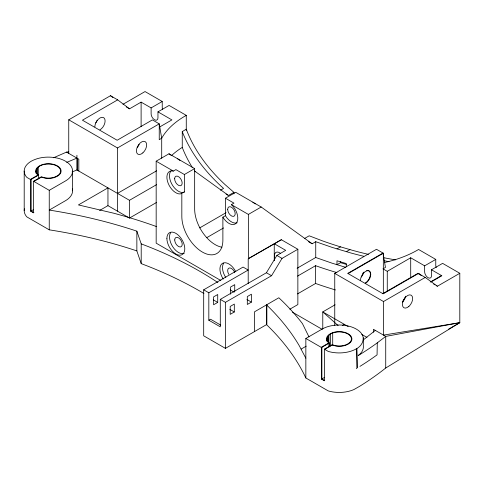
<?xml version="1.0" encoding="UTF-8"?>
<svg xmlns="http://www.w3.org/2000/svg" width="484" height="484" viewBox="0 0 484 484"><rect width="100%" height="100%" fill="white"/><g stroke="black" fill="none" stroke-linecap="round" stroke-linejoin="round"><path stroke-width="0.73" d="M274.253 260.434L274.253 243.724L285.717 250.343L276.89 255.437L266.412 272.758L220.287 299.39L220.287 326.833L208.822 320.214L208.822 292.772L248.201 270.036L248.201 258.765L281.44 239.774M248.201 283.539L248.201 270.036L243.065 267.077L203.691 289.807L203.691 335.817L225.417 348.359L266.859 324.437L266.859 304.684M383.116 253.761L385.452 267.422L382.995 268.844L387.267 271.312L410.704 257.778L424.643 265.831L424.643 271.754A4.84 2.795 60 0 0 428.068 277.683A4.84 2.795 60 0 0 431.486 275.705L431.486 269.782L442.606 263.363L459.8 273.285L459.8 322.671L385.73 368.003L383.473 369.788A333.01 192.263 0 0 1 359.921 386.135L353.925 389.553A24.194 13.969 0 0 1 329.943 391.374L328.176 390.872L305.846 377.974L305.846 338.467L322.096 329.09A24.194 13.969 0 0 1 361.391 333.397C365.771 338.667 361.832 346.169 356.309 348.843A24.194 13.969 0 0 1 329.943 351.868L328.176 351.366L324.365 349.164L324.365 380.769L321.533 379.135L321.533 347.53L329.344 343.023L329.344 346.786M36.155 173.326C35.326 169.249 38.581 165.97 42.277 164.947A12.233 7.066 0 0 1 57.045 166.072A12.233 7.066 0 0 1 58.987 174.597C54.208 178.626 46.99 179.007 41.364 176.757L33.553 181.264L33.553 212.869L30.728 211.236L30.728 179.637L38.532 175.129L38.532 178.886M326.966 341.22C326.137 337.142 329.386 333.869 333.083 332.847A12.233 7.066 0 0 1 347.851 333.972A12.233 7.066 0 0 1 349.793 342.497C345.019 346.52 337.796 346.901 332.169 344.656L324.365 349.164M220.287 299.39L225.417 302.349L271.542 275.723L282.021 258.402L297.86 249.254L297.86 304.563L289.807 309.216M171.747 155.394L173.29 153.997A95.977 55.412 0 0 1 180.211 148.721L182.256 147.402L182.256 131.6L186.267 129.192A303.032 174.954 0 0 0 225.139 184.67L233.917 192.348L233.917 193.854M375.336 330.397L363.212 339.998M377.278 342.853L377.066 354.857A333.01 192.263 0 0 1 359.921 366.382M356.309 368.59L356.883 368.251L356.309 348.843M68.746 153.392L68.746 119.808L110.491 95.711L117.672 99.861L129.53 108.815L141.11 102.13L151.117 107.908L162.237 101.489L162.237 107.418A4.84 2.795 60 0 0 162.691 109.656M117.672 99.861L82.431 120.201L117.158 140.251L152.399 119.905L159.242 123.856L161.704 138.243L161.704 158.238M122.996 104.29L145.043 91.561L162.237 101.489M30.383 179.437L37.849 175.129L36.1 172.969A12.723 7.345 0 0 1 37.371 167.397L39.398 165.873L42.029 164.705A12.723 7.345 0 0 1 57.39 165.873A12.723 7.345 0 0 1 59.411 174.742L57.39 176.261L54.752 177.428A12.723 7.345 0 0 1 45.097 178.16L41.364 177.156L33.898 181.464M151.117 107.908L151.117 113.837A4.84 2.795 60 0 0 154.535 119.76A4.84 2.795 60 0 0 157.959 117.787L157.959 111.858L169.079 105.439L186.267 115.367L186.267 130.674M68.746 119.808L117.503 147.959L159.242 123.856L159.242 139.658L161.704 138.243A95.977 55.412 0 0 1 185.414 115.858L186.267 115.367M33.553 181.264L49.247 190.327L65.497 180.943A24.194 13.969 0 0 0 58.032 158.256C49.162 156.193 39.355 156.798 31.285 161.19A24.194 13.969 0 0 0 26.039 176.412L26.91 177.428L30.728 179.637M159.532 127.05L171.899 119.911L157.959 111.858M30.728 211.236L33.559 209.602M220.855 280.508L156.169 243.162L156.169 161.19L168.995 153.779L194.659 168.595L194.659 209.088A29.028 16.758 60 0 0 221.956 247.227M117.503 193.388L156.616 170.804M99.607 210.467L107.95 205.652L129.476 218.078L156.671 202.379M184.392 174.518L184.392 191.991L180.308 193.939A12.644 7.296 60 0 1 168.099 183.115A12.644 7.296 60 0 1 171.372 170.9L173.326 171.094L175.892 169.612L184.392 174.518L194.659 168.595M72.08 171.989L76.92 169.957L129.476 200.303L156.671 184.598M220.553 190.188L223.572 188.445L221.025 186.146A307.866 177.749 0 0 1 183.103 133.753L182.256 131.6M233.917 192.348L228.502 195.476L194.532 170.967M237.184 222.779A12.644 7.296 60 0 1 226.966 217.915L225.447 215.695L225.447 198.222L235.714 192.299L261.203 207.013L312.15 243.767L315.737 241.697L332.078 247.384L350.888 252.987A307.866 177.749 0 0 0 363.78 256.296M225.447 215.695L222.882 217.177L224.401 219.397A12.644 7.296 60 0 0 236.609 222.67A12.644 7.296 60 0 0 233.336 206.68L231.382 204.611L233.947 203.129L225.447 198.222M199.656 227.928L226.052 212.688M206.698 237.692L223.59 227.94M231.382 204.611L248.371 214.418L261.203 207.013M248.849 258.389L281.264 239.677L297.86 249.254M304.369 238.582L309.185 235.805L322.483 240.875A303.032 174.954 0 0 0 340.542 246.864L352.957 250.458A303.032 174.954 0 0 0 368.499 254.396M217.721 302.403L213.613 304.769L213.613 296.867L217.721 294.502L217.721 302.403L213.232 299.808M297.091 268.263L315.737 257.5L332.078 263.187L345.727 267.337M208.822 320.214L210.534 319.228L220.722 325.109M336.973 248.927L340.542 246.864M234.31 311.98L230.209 314.352L230.209 306.451L234.31 304.079L234.31 311.98L229.821 309.385M251.42 302.107L247.312 304.472L247.312 296.571L251.42 294.205L251.42 302.107L246.931 299.511M297.521 276.122L315.58 265.692L319.815 267.174A319.966 184.731 0 0 0 336.943 272.613M346.314 251.698L349.932 249.611M346.713 264.506L340.542 262.667L336.973 264.73L336.973 260.779L346.314 263.55L346.314 266.841M297.503 293.915L315.58 283.467L319.815 284.949A319.966 184.731 0 0 0 335.497 289.958M334.753 325.526L334.753 273.387L376.491 249.284L383.334 253.235L383.334 293.177M382.995 253.041L347.754 273.387L383.165 293.83L418.4 273.484L421.437 275.68M348.093 273.581L383.334 253.235M335.079 304.799L322.78 311.902L322.78 328.939M424.643 265.831L435.763 259.412L435.763 265.335A4.84 2.795 60 0 0 436.223 267.573M382.82 293.631L418.061 273.285L425.242 277.435L437.391 286.226L459.8 273.285M301.157 349.079L306.221 346.151M334.753 273.387L383.503 301.532L425.242 277.435M430.203 282.075L441.499 275.559M431.177 281.912L441.838 275.753L431.486 269.782M321.195 347.331L328.66 343.023L326.912 340.863A12.723 7.345 0 0 1 328.182 335.291L330.203 333.772L332.841 332.605A12.723 7.345 0 0 1 348.196 333.772A12.723 7.345 0 0 1 350.216 342.636L348.196 344.16L345.564 345.328A12.723 7.345 0 0 1 335.908 346.06L332.169 345.05L324.704 349.357M321.533 379.135L324.365 377.502M357.664 367.761L356.883 348.498M448.716 329.072L459.8 322.671L383.503 335.109L383.503 301.532M342.388 325.46L344.33 324.347M68.764 151.782L66.52 152.103L55.073 157.106A333.01 192.263 0 0 0 53.7 157.736M66.701 162.4L76.92 158.105M184.392 191.991L182.873 192.463A12.644 7.296 60 0 1 171.56 183.618A12.644 7.296 60 0 1 171.56 170.35M459.8 322.671L385.73 336.398L377.066 343.005A333.01 192.263 0 0 1 359.921 354.53L358.172 355.528L359.872 354.125A24.164 13.951 0 0 0 363.309 345.721L363.309 337.82M203.927 293.498A364.391 210.383 0 0 0 147.197 265.928L141.207 263.623L141.207 243.869L136.857 231.171L133.372 230.003A364.391 210.383 0 0 0 49.247 210.08L65.497 200.697A24.194 13.969 0 0 0 72.358 188.917M141.207 263.623L136.857 250.918L133.372 249.756A364.391 210.383 0 0 0 49.247 229.833L26.91 216.935L26.039 215.918A24.194 13.969 0 0 1 24.406 208.749M141.207 243.869L147.197 246.174A364.391 210.383 0 0 1 217.885 282.553M435.763 259.412L418.575 249.484L417.716 249.98A95.977 55.412 0 0 1 384.713 262.485M433.658 284.072L434.904 284.786M436.144 285.506L437.391 286.226M126.27 106.928L129.53 108.815M226.058 194.06L227.891 195.119M308.284 241.534L312.15 243.767M156.169 161.19L173.326 171.094M276.89 255.437L282.021 258.402M66.52 152.103L78.819 159.2L78.819 171.052M266.412 272.758L271.542 275.723M348.214 326.585L322.78 311.902L338.135 325.587M361.796 334.432L366.969 337.415M292.439 312.162L322.132 329.308M38.532 175.129L36.572 172.897L36.155 171.07M329.344 343.023L327.384 340.79L326.966 338.963M230.239 289.946L234.087 292.167M305.846 338.467L321.533 347.53M203.691 289.807L208.822 292.772M33.898 212.676L31.073 211.042L31.073 179.437M324.704 380.569L321.878 378.936L321.878 347.331M252.817 202.173L255.243 203.921M177.549 158.716L179.975 160.47M168.995 153.779L171.421 155.527M418.061 273.285L419.882 274.603M110.491 95.711L112.863 97.502M308.98 336.9L302.452 323.639L300.552 321.188A381.325 220.159 0 0 0 282.093 300.873L278.832 297.769L254.53 311.799L254.53 331.552M305.846 358.221L299.209 345.636A364.391 210.383 0 0 0 267.531 305.858L266.502 304.89L266.502 324.637L267.531 325.611A364.391 210.383 0 0 1 305.846 377.974M182.256 147.402L183.103 149.556A307.866 177.749 0 0 0 192.481 167.767M410.704 257.778L410.704 277.78M387.267 271.312L387.267 291.314M385.73 368.003L385.73 336.398L373.436 329.301L373.436 332.26M340.542 261.354L340.542 262.667M332.702 333.016L332.702 345.056M330.548 333.972L330.548 346.012M328.896 335.212L328.896 346.496M328.606 335.43L328.606 342.956M327.384 337.136L327.384 340.899M315.737 241.697L315.737 257.5M315.58 265.692L315.58 283.467M274.422 260.204L274.422 255.673A7.26 4.193 60 0 1 280.52 253.374M248.371 214.418L248.371 258.861M234.728 291.822L234.728 284.64L230.626 287.006L230.626 294.193M225.417 302.349L225.417 348.359M222.882 217.177L222.882 240.197A29.028 16.758 60 0 1 202.354 252.049A29.028 16.758 60 0 1 181.827 216.493L181.827 193.473M141.11 102.13L141.11 126.572M136.857 231.171L136.857 250.918M129.476 200.303L129.476 218.078M117.503 147.959L117.503 211.163M107.95 205.652L107.95 187.877L78.42 204.926L113.395 213.135A381.325 220.159 0 0 1 156.725 226.657M77.301 158.328L77.301 170.18M76.92 155.267L76.92 169.957M72.582 171.07L72.582 190.823M49.247 190.327L49.247 229.833M38.091 167.313L38.091 175.589M37.794 167.537L37.794 175.063M36.572 169.237L36.572 173.756M24.2 171.07L24.2 210.57M228.775 274.325A5.324 3.073 60 0 1 229.144 268.021A5.324 3.073 60 0 1 234.692 272.498M139.138 144.353A7.26 4.193 -60 0 1 137.262 147.608M94.834 126.868A7.26 4.193 -60 0 1 99.97 117.981A7.26 4.193 -60 0 1 105.101 120.946A7.26 4.193 -60 0 1 99.97 129.833M404.799 297.733A7.26 4.193 -60 0 1 402.924 300.988M360.495 280.248A7.26 4.193 -60 0 1 365.632 271.361A7.26 4.193 -60 0 1 370.762 274.325A7.26 4.193 -60 0 1 365.632 283.213M405.652 296.202A7.26 4.193 -60 0 1 402.452 302.089M366.618 270.598A7.26 4.193 -60 0 1 370.375 274.924A7.26 4.193 -60 0 1 365.287 283.013M362.722 273.436A7.26 4.193 -60 0 1 363.962 272.129M395.416 259.872A303.032 174.954 0 0 1 383.667 257.682M195.046 171.772A307.866 177.749 0 0 1 194.332 170.683M388.936 261.638A307.866 177.749 0 0 1 384.242 260.749M223.245 279.044A12.644 7.296 60 0 1 222.549 263.32A12.644 7.296 60 0 1 235.817 271.784M225.81 277.562A12.644 7.296 60 0 1 223.693 263.157M184.222 253.356A12.644 7.296 60 0 1 172.727 246.725A12.644 7.296 60 0 1 170.731 232.501M97.23 120.159A7.26 4.193 -60 0 1 95.723 122.918M363.611 272.577A7.26 4.193 -60 0 1 361.354 276.987M142.865 152.865A7.26 4.193 -60 0 0 145.164 141.624A7.26 4.193 -60 0 0 136.579 149.235A7.26 4.193 -60 0 0 142.865 152.865M227.674 209.384A5.324 3.073 60 0 0 233.318 216.408A5.324 3.073 60 0 0 233.318 208.876A5.324 3.073 60 0 0 227.674 209.384M166.901 238.491A12.644 7.296 60 0 0 180.308 255.177A12.644 7.296 60 0 0 180.308 237.293A12.644 7.296 60 0 0 166.901 238.491M174.712 239.961A5.324 3.073 60 0 0 180.357 246.985A5.324 3.073 60 0 0 180.357 239.459A5.324 3.073 60 0 0 174.712 239.961M174.639 178.765A5.324 3.073 60 0 0 180.29 185.789A5.324 3.073 60 0 0 180.29 178.263A5.324 3.073 60 0 0 174.639 178.765M408.871 306.439A7.26 4.193 -60 0 0 411.17 295.198A7.26 4.193 -60 0 0 402.585 302.809A7.26 4.193 -60 0 0 408.871 306.439"/></g></svg>
